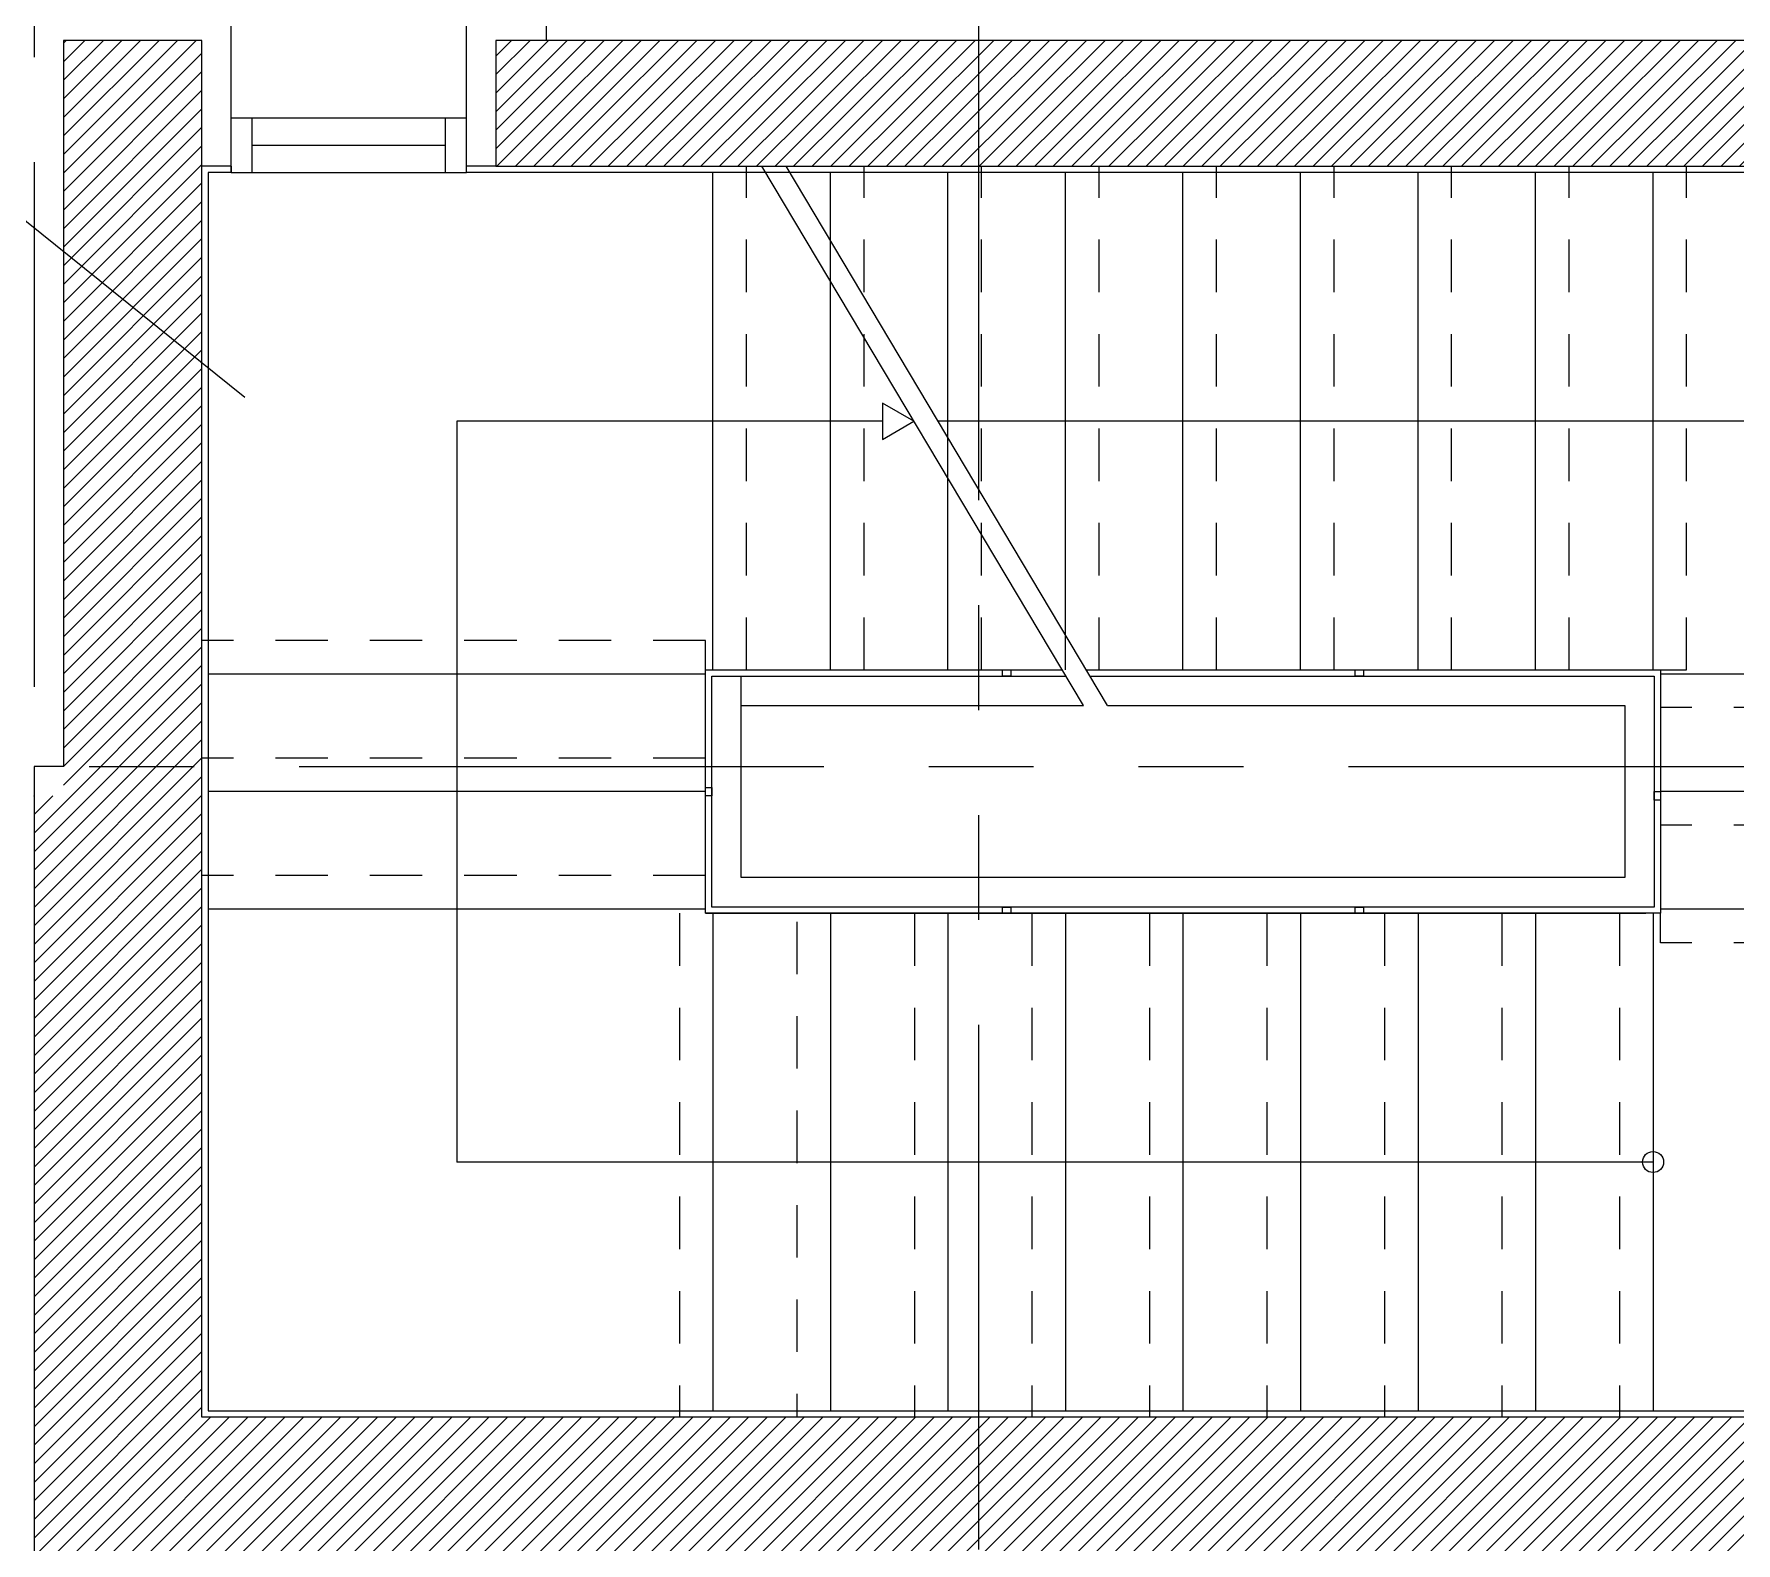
# Model space of a CAD drawing. Extents: x 186.8 to 246.9, y -2.6 to 70.8.
# Drawn here: x 222.756 to 226.811, y 16.75 to 20.345 of the extents above; entities that cross this region are included whole.
import ezdxf

# ---------------------------------------------------------------- set-up
doc = ezdxf.new("R2010")
doc.units = 0
doc.header["$MEASUREMENT"] = 0
doc.linetypes.add('AXIS_100$0$A-AXIS$0$PHANTOM', pattern=[2.5, 1.25, -0.25, 0.25, -0.25, 0.25, -0.25])
doc.linetypes.add('HIDDEN2', pattern=[0.1875, 0.125, -0.0625])
for name, color, linetype in [('A-ALU', 9, 'CONTINUOUS'), ('A-FLOR-HRAL', 15, 'CONTINUOUS'), ('A-FLOR-STRS', 40, 'CONTINUOUS'), ('A-FLOR-STRS-ARO', 1, 'CONTINUOUS'), ('A-HATCH-CONC', 8, 'CONTINUOUS'), ('A-PLASTER', 8, 'CONTINUOUS'), ('A-PROJ1H', 9, 'HIDDEN2'), ('a-revetement', 1, 'CONTINUOUS'), ('AXIS_100$0$A-AXIS-100', 10, 'AXIS_100$0$A-AXIS$0$PHANTOM'), ('S-9-10TH$0$A-STR 9-10TH', 2, 'CONTINUOUS')]:
    doc.layers.add(name, color=color, linetype=linetype)
pattern_1 = [(45, (195.387175, -3e-10), (-0.022097087, 0.022097087), [])]

msp = doc.modelspace()

# ---------------------------------------------------------------- hatches: boundary and pattern name
at = {"layer": 'A-HATCH-CONC'}
h = msp.add_hatch(dxfattribs=at)
h.set_pattern_fill('ANSI31', color=256, scale=0.25, style=0)
h.set_pattern_definition(pattern_1)
h.paths.add_polyline_path([(223.15554, 16.65), (224.75554, 16.65), (224.75554, 16.7), (225.05554, 16.7), (225.05554, 16.3), (225.30554, 16.3), (225.30554, 16.65), (228.08054, 16.65), (228.08054, 17.15), (227.94554, 17.15), (227.83054, 17.15), (227.83054, 17.05), (223.15554, 17.05), (223.15554, 20.15658), (222.82554, 20.15658), (222.82554, 18.53), (222.75554, 18.53), (222.75554, 6.5), (223.15554, 6.5), (223.15554, 12.85), (225.00554, 12.85), (225.30554, 12.85), (225.30554, 13.5), (225.05554, 13.5), (225.05554, 13.1), (224.75554, 13.1), (224.75554, 13.15), (223.15554, 13.15)])
h.paths.add_polyline_path([(222.82554, 20.33), (222.82554, 20.15658), (223.15554, 20.15658), (223.15554, 20.33)])
h = msp.add_hatch(dxfattribs=at)
h.set_pattern_fill('ANSI31', color=256, scale=0.25, style=0)
h.set_pattern_definition(pattern_1)
h.paths.add_polyline_path([(229.33054, 20.33), (223.85554, 20.33), (223.85554, 20.15658), (229.33054, 20.15658)])
h = msp.add_hatch(dxfattribs=at)
h.set_pattern_fill('ANSI31', color=256, scale=0.25, style=0)
h.set_pattern_definition(pattern_1)
h.paths.add_polyline_path([(228.08054, 20.03), (229.33054, 20.03), (229.33054, 20.15658), (223.85554, 20.15658), (223.85554, 20.03), (227.83054, 20.03), (227.83054, 18.05), (228.08054, 18.05)])

# ---------------------------------------------------------------- linework, layer by layer
at = {"layer": 'A-ALU'}
for p, q in [((223.22554, 20.145), (223.78554, 20.145)), ((223.22554, 20.015), (223.22554, 20.145)), ((223.27554, 20.015), (223.27554, 20.145)), ((223.73554, 20.015), (223.73554, 20.145)), ((223.78554, 20.015), (223.78554, 20.145)), ((223.27554, 20.08), (223.73554, 20.08)), ((223.22554, 20.015), (223.78554, 20.015))]:
    msp.add_line(p, q, dxfattribs=at)
at = {"layer": 'A-FLOR-HRAL'}
for p, q in [((225.25565, 18.7451), (224.48981, 20.03012)), ((225.31323, 18.7451), (224.54739, 20.03012)), ((224.44054, 18.3351), (224.44054, 18.8151)), ((224.44054, 18.7451), (225.25565, 18.7451)), ((225.31323, 18.7451), (226.54554, 18.7451)), ((226.54554, 18.7451), (226.54554, 18.3351)), ((226.54554, 18.3351), (224.44054, 18.3351)), ((224.35554, 18.2501), (226.59554, 18.2501))]:
    msp.add_line(p, q, dxfattribs=at)
for points in [[(225.40257, 18.8301), (226.63054, 18.8301), (226.63054, 18.2501), (224.35554, 18.2501), (224.35554, 18.8301), (225.20499, 18.8301)], [(225.26257, 18.8301), (226.63054, 18.8301), (226.63054, 18.2501), (224.35554, 18.2501), (224.35554, 18.8301), (225.20499, 18.8301)], [(225.26257, 18.8301), (225.34499, 18.8301)], [(225.27151, 18.8151), (226.61554, 18.8151), (226.61554, 18.2651), (224.37054, 18.2651), (224.37054, 18.8151), (225.21393, 18.8151)]]:
    msp.add_lwpolyline(points, dxfattribs=at)
for points in [[(225.06304, 18.8151), (225.06304, 18.8301), (225.08304, 18.8301), (225.08304, 18.8151)], [(225.90304, 18.8151), (225.90304, 18.8301), (225.92304, 18.8301), (225.92304, 18.8151)], [(224.35554, 18.5501), (224.37054, 18.5501), (224.37054, 18.5301), (224.35554, 18.5301)], [(226.61554, 18.5401), (226.63054, 18.5401), (226.63054, 18.5201), (226.61554, 18.5201)], [(225.06304, 18.2501), (225.06304, 18.2651), (225.08304, 18.2651), (225.08304, 18.2501)], [(225.90304, 18.2501), (225.90304, 18.2651), (225.92304, 18.2651), (225.92304, 18.2501)]]:
    msp.add_lwpolyline(points, close=True, dxfattribs=at)
at = {"layer": 'A-FLOR-STRS'}
for p, q in [((224.37304, 18.8301), (224.37304, 20.0151)), ((224.65304, 18.8301), (224.65304, 20.0151)), ((224.93304, 18.8301), (224.93304, 20.0151)), ((225.21304, 18.8301), (225.21304, 20.0151)), ((225.49304, 18.8301), (225.49304, 20.0151)), ((225.77304, 18.8301), (225.77304, 20.0151)), ((226.05304, 18.8301), (226.05304, 20.0151)), ((226.33304, 18.8301), (226.33304, 20.0151)), ((226.61304, 18.8301), (226.61304, 20.0151)), ((224.35554, 18.8201), (223.17054, 18.8201)), ((227.81554, 18.8201), (226.63054, 18.8201)), ((224.35554, 18.5401), (223.17054, 18.5401)), ((227.81554, 18.5401), (226.63054, 18.5401)), ((224.35554, 18.2601), (223.17054, 18.2601)), ((224.37304, 18.2501), (224.37304, 17.0651)), ((224.65304, 18.2501), (224.65304, 17.0651)), ((224.93304, 18.2501), (224.93304, 17.0651)), ((225.21304, 18.2501), (225.21304, 17.0651)), ((225.49304, 18.2501), (225.49304, 17.0651)), ((225.77304, 18.2501), (225.77304, 17.0651)), ((226.05304, 18.2501), (226.05304, 17.0651)), ((226.33304, 18.2501), (226.33304, 17.0651)), ((226.61304, 18.2501), (226.61304, 17.0651)), ((227.81554, 18.2601), (226.63054, 18.2601))]:
    msp.add_line(p, q, dxfattribs=at)
at = {"layer": 'A-FLOR-STRS-ARO'}
for p, q in [((223.76304, 19.4226), (223.76304, 17.6576)), ((224.77688, 19.4226), (223.76304, 19.4226)), ((227.22304, 19.4226), (224.90946, 19.4226)), ((226.61304, 17.6576), (223.76304, 17.6576))]:
    msp.add_line(p, q, dxfattribs=at)
msp.add_lwpolyline([(224.85188, 19.4226), (224.77688, 19.4659), (224.77688, 19.3793)], close=True, dxfattribs=at)
msp.add_circle((226.61304, 17.6576), 0.025, dxfattribs=at)
at = {"layer": 'A-PLASTER'}
for p, q in [((223.22554, 20.015), (223.17054, 20.015)), ((223.17054, 20.015), (223.17054, 17.065)), ((223.22554, 20.03), (223.22554, 20.015)), ((223.17054, 17.065), (227.81554, 17.065))]:
    msp.add_line(p, q, dxfattribs=at)
msp.add_lwpolyline([(227.81554, 17.065), (227.81554, 20.015), (223.78554, 20.015), (223.78554, 20.03)], dxfattribs=at)
at = {"layer": 'A-PROJ1H'}
for p, q in [((224.45304, 18.8301), (224.45304, 20.0301)), ((224.73304, 18.8301), (224.73304, 20.0301)), ((225.01304, 18.8301), (225.01304, 20.0301)), ((225.29304, 18.8301), (225.29304, 20.0301)), ((225.57304, 18.8301), (225.57304, 20.0301)), ((225.85304, 18.8301), (225.85304, 20.0301)), ((226.13304, 18.8301), (226.13304, 20.0301)), ((226.41304, 18.8301), (226.41304, 20.0301)), ((226.69304, 18.8301), (226.69304, 20.0301)), ((224.35554, 18.9001), (223.15554, 18.9001)), ((224.35554, 18.8301), (224.35554, 18.9001)), ((226.63054, 18.8301), (226.69304, 18.8301)), ((227.83054, 18.7401), (226.63054, 18.7401)), ((224.35554, 18.6201), (223.15554, 18.6201)), ((227.83054, 18.4601), (226.63054, 18.4601)), ((224.35554, 18.3401), (223.15554, 18.3401)), ((224.29304, 18.2501), (224.29304, 17.0501)), ((224.85304, 18.2501), (224.85304, 17.0501)), ((225.13304, 18.2501), (225.13304, 17.0501)), ((225.41304, 18.2501), (225.41304, 17.0501)), ((225.69304, 18.2501), (225.69304, 17.0501)), ((225.97304, 18.2501), (225.97304, 17.0501)), ((226.25304, 18.2501), (226.25304, 17.0501)), ((226.53304, 18.2501), (226.53304, 17.0501)), ((226.63054, 18.1801), (226.63054, 18.2501)), ((224.57304, 18.2301), (224.57304, 17.0501)), ((227.83054, 18.1801), (226.63054, 18.1801))]:
    msp.add_line(p, q, dxfattribs=at)
at = {"layer": 'a-revetement', "ltscale": 4}
for p, q in [((223.22554, 20.03), (223.22554, 20.4)), ((223.78554, 20.03), (223.78554, 20.4)), ((223.97554, 20.4), (223.97554, 20.33)), ((223.22554, 20.03), (223.15554, 20.03)), ((223.85554, 20.03), (223.78554, 20.03))]:
    msp.add_line(p, q, dxfattribs=at)
at = {"layer": 'AXIS_100$0$A-AXIS-100'}
for p, q in [((223.2577, 19.47874), (187.4684, 48.26055)), ((225.00554, 32.98435), (225.00554, -1.8346)), ((222.75554, 25.04), (222.75554, -1.68758)), ((193.38718, 18.6), (240.59652, 18.6))]:
    msp.add_line(p, q, dxfattribs=at)
at = {"layer": 'S-9-10TH$0$A-STR 9-10TH'}
for points in [[(228.08054, 16.65), (228.08054, 17.15), (227.83054, 17.15), (227.83054, 17.05), (223.15554, 17.05), (223.15554, 20.33), (222.82554, 20.33), (222.82554, 18.6), (222.75554, 18.6)], [(228.08054, 20.03), (229.33054, 20.03), (229.33054, 20.33), (223.85554, 20.33), (223.85554, 20.03), (227.83054, 20.03), (227.83054, 18.05), (228.08054, 18.05), (228.08054, 20.03)], [(222.75554, 18.6), (222.75554, 6.5)]]:
    msp.add_lwpolyline(points, dxfattribs=at)

doc.saveas('drawing.dxf')
